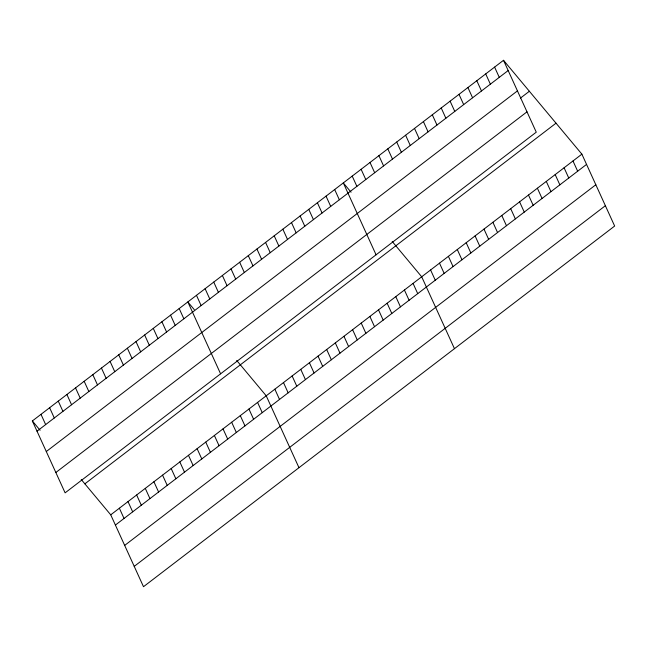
<?xml version="1.0" encoding="UTF-8"?>
<svg xmlns="http://www.w3.org/2000/svg" width="647" height="647" viewBox="0 0 647 647"><rect width="100%" height="100%" fill="white"/><g stroke="black" fill="none" stroke-linecap="round" stroke-linejoin="round"><path stroke-width="0.97" d="M503.503 60.292L536.266 132.174L65.112 492.844L32.35 420.954L503.503 60.292L581.888 154.156L614.65 226.046L143.497 586.708L110.734 514.826L81.231 479.492M37.016 431.201L508.178 70.539M46.293 451.541L517.446 90.879M520.471 98.077L529.375 91.267M55.844 472.496L526.998 111.834M84.862 483.843L556.024 123.181M110.734 514.826L581.888 154.156M115.401 525.065L586.562 164.403M124.669 545.413L595.83 184.751M134.22 566.368L605.382 205.706M351.07 192.208L343.314 182.915L376.077 254.805M392.195 241.452L421.698 276.787L454.453 348.668M194.302 309.678L187.832 301.939L220.595 373.82M236.713 360.476L266.216 395.802L298.971 467.692M32.35 420.954L40.106 430.247M572.991 160.974L577.658 171.22M564.087 167.783L568.762 178.03M555.191 174.601L559.857 184.84M494.607 67.102L499.274 77.349M546.294 181.411L550.961 191.658M485.711 73.92L490.377 84.159M537.39 188.22L542.057 198.467M476.807 80.729L481.481 90.976M528.494 195.038L533.16 205.285M467.91 87.539L472.577 97.786M519.59 201.848L524.264 212.095M459.006 94.357L463.681 104.596M510.693 208.657L515.36 218.904M450.11 101.167L454.776 111.413M501.789 215.475L506.464 225.722M441.214 107.976L445.88 118.223M492.893 222.285L497.559 232.532M432.309 114.794L436.976 125.041M483.996 229.095L488.663 239.341M423.413 121.604L428.079 131.851M475.092 235.912L479.767 246.159M414.509 128.413L419.183 138.66M466.196 242.722L470.862 252.969M405.612 135.231L410.279 145.478M457.292 249.532L461.966 259.779M396.708 142.041L401.383 152.288M448.395 256.349L453.062 266.596M387.812 148.85L392.478 159.097M439.499 263.159L444.166 273.406M378.916 155.668L383.582 165.915M430.595 269.969L435.261 280.216M370.011 162.478L374.686 172.725M361.115 169.288L365.781 179.534M413.061 283.394L417.727 293.641M404.424 290.01L409.09 300.257M352.211 176.105L356.885 186.352M395.786 296.625L400.453 306.864M387.141 303.233L391.815 313.48M334.677 189.531L339.343 199.777M378.503 309.848L383.178 320.095M326.039 196.138L330.706 206.385M369.866 316.456L374.54 326.703M317.402 202.754L322.069 213M361.228 323.071L365.903 333.318M308.765 209.361L313.431 219.608M352.591 329.679L357.265 339.926M300.127 215.977L304.794 226.224M343.953 336.294L348.628 346.541M291.49 222.592L296.156 232.839M335.316 342.91L339.99 353.149M282.852 229.2L287.519 239.447M326.678 349.517L331.345 359.764M274.207 235.815L278.881 246.062M318.041 356.133L322.707 366.38M265.569 242.423L270.244 252.67M309.403 362.741L314.07 372.987M256.932 249.038L261.606 259.285M300.766 369.356L305.433 379.603M248.294 255.646L252.969 265.893M292.129 375.964L296.795 386.21M239.657 262.261L244.331 272.508M283.491 382.579L288.158 392.826M231.019 268.877L235.694 279.124M274.854 389.195L279.52 399.442M222.382 275.485L227.057 285.731M213.745 282.1L218.411 292.347M257.579 402.418L262.245 412.665M205.107 288.708L209.774 298.954M248.941 409.025L253.608 419.272M196.47 295.323L201.136 305.57M240.304 415.641L244.97 425.888M231.666 422.248L236.333 432.495M179.195 308.546L183.861 318.793M223.021 428.864L227.695 439.111M170.557 315.162L175.224 325.409M214.383 435.48L219.058 445.726M161.92 321.769L166.586 332.016M205.746 442.087L210.421 452.334M153.282 328.385L157.949 338.632M197.109 448.703L201.783 458.949M144.645 334.992L149.311 345.239M188.471 455.31L193.146 465.557M136.007 341.608L140.674 351.855M179.834 461.926L184.508 472.173M127.37 348.223L132.037 358.462M171.196 468.541L175.863 478.78M118.733 354.831L123.399 365.078M162.559 475.149L167.225 485.396M110.087 361.447L114.762 371.693M153.921 481.764L158.588 492.011M101.45 368.054L106.124 378.301M145.284 488.372L149.95 498.619M92.812 374.67L97.487 384.916M136.646 494.987L141.313 505.234M84.175 381.277L88.849 391.524M128.009 501.595L132.675 511.842M75.537 387.893L80.212 398.14M119.371 508.21L124.038 518.457M66.9 394.508L71.574 404.747M58.262 401.116L62.937 411.363M49.625 407.731L54.291 417.978M40.987 414.339L45.654 424.586"/></g></svg>
